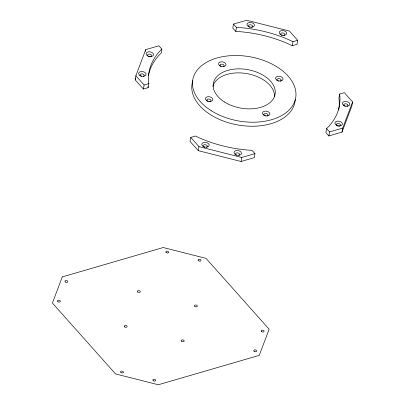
<?xml version="1.0" encoding="UTF-8"?>
<svg xmlns="http://www.w3.org/2000/svg" width="405" height="405" viewBox="0 0 405 405"><rect width="100%" height="100%" fill="white"/><g stroke="black" fill="none" stroke-linecap="round" stroke-linejoin="round"><path stroke-width="0.61" d="M161.853 49.116L159.661 51.313A96.648 60.294 10 0 0 148.529 80.828L148.832 83.648L148.124 87.672L143.39 89.044L135.159 79.805L135.867 75.781L145.729 49.633L158.897 45.8L161.853 49.116L161.144 53.141L158.952 55.333A96.648 60.294 10 0 0 148.387 75.816M145.425 51.354L145.729 49.633M143.39 89.044L144.099 85.025L135.867 75.781M190.76 137.406L190.046 141.426L198.283 150.67L241.081 161.494L254.244 157.661L254.953 153.642L251.996 150.321L247.602 150.042A96.648 60.294 10 0 1 199.306 137.827L195.488 136.029L190.76 137.406L198.992 146.65L241.79 157.474L254.953 153.642M198.283 150.67L198.992 146.65M233.498 24.082L232.789 28.102L235.745 31.423L240.135 31.701A96.648 60.294 10 0 1 288.436 43.917L292.253 45.714L296.981 44.337L297.69 40.318L289.459 31.074L246.66 20.25L233.498 24.082L236.454 27.403L240.848 27.682A96.648 60.294 10 0 1 289.145 39.892L292.962 41.695L297.69 40.318M235.745 31.423L236.454 27.403M241.081 161.494L241.79 157.474M292.253 45.714L292.962 41.695M339.618 94.071L339.922 96.896A96.648 60.294 10 0 1 328.789 126.411L326.597 128.603L325.888 132.622L328.845 135.943L342.012 132.111L351.874 105.963L352.583 101.939L344.351 92.694L339.618 94.071L338.909 98.096L339.208 100.916A96.648 60.294 10 0 1 338.646 109.947M328.845 135.943L329.554 131.924L326.597 128.603M342.012 132.111L342.721 128.091L352.583 101.939M135.159 79.805L135.817 78.059M144.099 85.025L148.832 83.648M329.554 131.924L342.721 128.091M148.002 86.538L148.124 87.672M236.53 155.257A2.091 1.306 10 0 1 235.761 153.298A2.091 1.306 10 0 1 238.773 153.298A2.091 1.306 10 0 1 239.016 155.257M204.793 147.278A2.091 1.306 10 0 1 203.431 145.233A2.091 1.306 10 0 1 206.672 145.233A2.091 1.306 10 0 1 206.358 147.278M141.669 76.413A2.091 1.306 10 0 1 140.307 74.368A2.091 1.306 10 0 1 143.547 74.368A2.091 1.306 10 0 1 143.233 76.408M147.81 55.986A2.091 1.306 10 0 1 148.959 54.154A2.091 1.306 10 0 1 151.637 55.652A2.091 1.306 10 0 1 149.101 56.71M148.594 56.538A2.091 1.306 10 0 1 148.154 56.29M250.032 27.327A2.091 1.306 10 0 1 248.67 25.287A2.091 1.306 10 0 1 251.91 25.282A2.091 1.306 10 0 1 251.596 27.327M281.328 35.063A2.091 1.306 10 0 1 281.353 33.124A2.091 1.306 10 0 1 284.391 33.635A2.091 1.306 10 0 1 283.834 35.483M282.275 35.483A2.091 1.306 10 0 1 281.764 35.311M345.394 106.348A2.091 1.306 10 0 1 344.032 104.308A2.091 1.306 10 0 1 347.272 104.303A2.091 1.306 10 0 1 346.958 106.348M337.021 125.631A2.091 1.306 10 0 1 337.654 123.515A2.091 1.306 10 0 1 340.499 125.105A2.091 1.306 10 0 1 337.461 125.879M265.488 116.032A2.091 1.306 10 0 1 264.126 113.987A2.091 1.306 10 0 1 267.366 113.987A2.091 1.306 10 0 1 267.052 116.027M277.693 80.742A2.091 1.306 10 0 1 277.719 78.803A2.091 1.306 10 0 1 280.756 79.314A2.091 1.306 10 0 1 280.204 81.162M278.64 81.162A2.091 1.306 10 0 1 278.134 80.985M207.922 101.427A2.091 1.306 10 0 1 207.507 99.24A2.091 1.306 10 0 1 210.813 100.076A2.091 1.306 10 0 1 208.965 101.69M221.069 66.557A2.091 1.306 10 0 1 220.305 64.597A2.091 1.306 10 0 1 223.317 64.597A2.091 1.306 10 0 1 223.555 66.557M295.25 99.377A52.24 32.592 10 0 1 237.31 124.882A52.24 32.592 10 0 1 192.896 80.635M212.863 86.457A31.347 19.556 10 0 1 246.483 73.548A31.347 19.556 10 0 1 274.56 96.78M62.279 276.909L52.417 303.061L115.541 373.926L158.34 384.75L259.271 355.367L269.133 329.219L206.008 258.349L163.21 247.526L62.279 276.909M211.491 110.864A52.24 32.592 10 0 0 295.316 99.574A52.24 32.592 10 0 0 225.869 56.148A52.24 32.592 10 0 0 211.491 110.864M224.588 102.06A31.347 19.556 10 0 0 274.879 95.286A31.347 19.556 10 0 0 233.209 69.235A31.347 19.556 10 0 0 224.588 102.06M219.728 65.676A3.761 2.349 10 0 0 225.899 65.129A3.761 2.349 10 0 0 221.176 61.828A3.761 2.349 10 0 0 219.728 65.676M276.792 80.104A3.761 2.349 10 0 0 282.963 79.562A3.761 2.349 10 0 0 278.24 76.261A3.761 2.349 10 0 0 276.792 80.104M206.58 100.541A3.761 2.349 10 0 0 212.752 100A3.761 2.349 10 0 0 208.028 96.699A3.761 2.349 10 0 0 206.58 100.541M263.64 114.974A3.761 2.349 10 0 0 269.811 114.428A3.761 2.349 10 0 0 265.088 111.132A3.761 2.349 10 0 0 263.64 114.974M248.184 26.274A3.761 2.349 10 0 0 254.355 25.728A3.761 2.349 10 0 0 249.632 22.427A3.761 2.349 10 0 0 248.184 26.274M280.422 34.425A3.761 2.349 10 0 0 286.593 33.883A3.761 2.349 10 0 0 281.875 30.583A3.761 2.349 10 0 0 280.422 34.425M147.253 55.652A3.761 2.349 10 0 0 153.424 55.11A3.761 2.349 10 0 0 148.701 51.81A3.761 2.349 10 0 0 147.253 55.652M139.821 75.355A3.761 2.349 10 0 0 145.992 74.809A3.761 2.349 10 0 0 141.269 71.513A3.761 2.349 10 0 0 139.821 75.355M235.183 154.376A3.761 2.349 10 0 0 241.36 153.829A3.761 2.349 10 0 0 236.636 150.533A3.761 2.349 10 0 0 235.183 154.376M202.945 146.22A3.761 2.349 10 0 0 209.117 145.678A3.761 2.349 10 0 0 204.393 142.378A3.761 2.349 10 0 0 202.945 146.22M343.546 105.295A3.761 2.349 10 0 0 349.717 104.748A3.761 2.349 10 0 0 344.999 101.447A3.761 2.349 10 0 0 343.546 105.295M336.12 124.993A3.761 2.349 10 0 0 342.291 124.451A3.761 2.349 10 0 0 337.567 121.151A3.761 2.349 10 0 0 336.12 124.993M198.526 260.81A1.463 0.911 10 0 0 200.926 260.597A1.463 0.911 10 0 0 199.088 259.316A1.463 0.911 10 0 0 198.526 260.81M166.288 252.659A1.463 0.911 10 0 0 168.688 252.447A1.463 0.911 10 0 0 166.85 251.161A1.463 0.911 10 0 0 166.288 252.659M65.352 282.037A1.463 0.911 10 0 0 67.757 281.824A1.463 0.911 10 0 0 65.919 280.543A1.463 0.911 10 0 0 65.352 282.037M57.925 301.74A1.463 0.911 10 0 0 60.325 301.528A1.463 0.911 10 0 0 58.487 300.242A1.463 0.911 10 0 0 57.925 301.74M121.049 372.605A1.463 0.911 10 0 0 123.449 372.392A1.463 0.911 10 0 0 121.611 371.112A1.463 0.911 10 0 0 121.049 372.605M153.287 380.761A1.463 0.911 10 0 0 155.687 380.548A1.463 0.911 10 0 0 153.854 379.262A1.463 0.911 10 0 0 153.287 380.761M254.219 351.378A1.463 0.911 10 0 0 256.618 351.165A1.463 0.911 10 0 0 254.785 349.885A1.463 0.911 10 0 0 254.219 351.378M261.65 331.675A1.463 0.911 10 0 0 264.05 331.467A1.463 0.911 10 0 0 262.212 330.181A1.463 0.911 10 0 0 261.65 331.675M137.832 292.056A1.463 0.911 10 0 0 140.231 291.848A1.463 0.911 10 0 0 138.394 290.562A1.463 0.911 10 0 0 137.832 292.056M124.679 326.926A1.463 0.911 10 0 0 127.079 326.714A1.463 0.911 10 0 0 125.246 325.433A1.463 0.911 10 0 0 124.679 326.926M181.744 341.359A1.463 0.911 10 0 0 184.143 341.147A1.463 0.911 10 0 0 182.306 339.861A1.463 0.911 10 0 0 181.744 341.359M194.891 306.489A1.463 0.911 10 0 0 197.296 306.276A1.463 0.911 10 0 0 195.458 304.995A1.463 0.911 10 0 0 194.891 306.489"/></g></svg>
